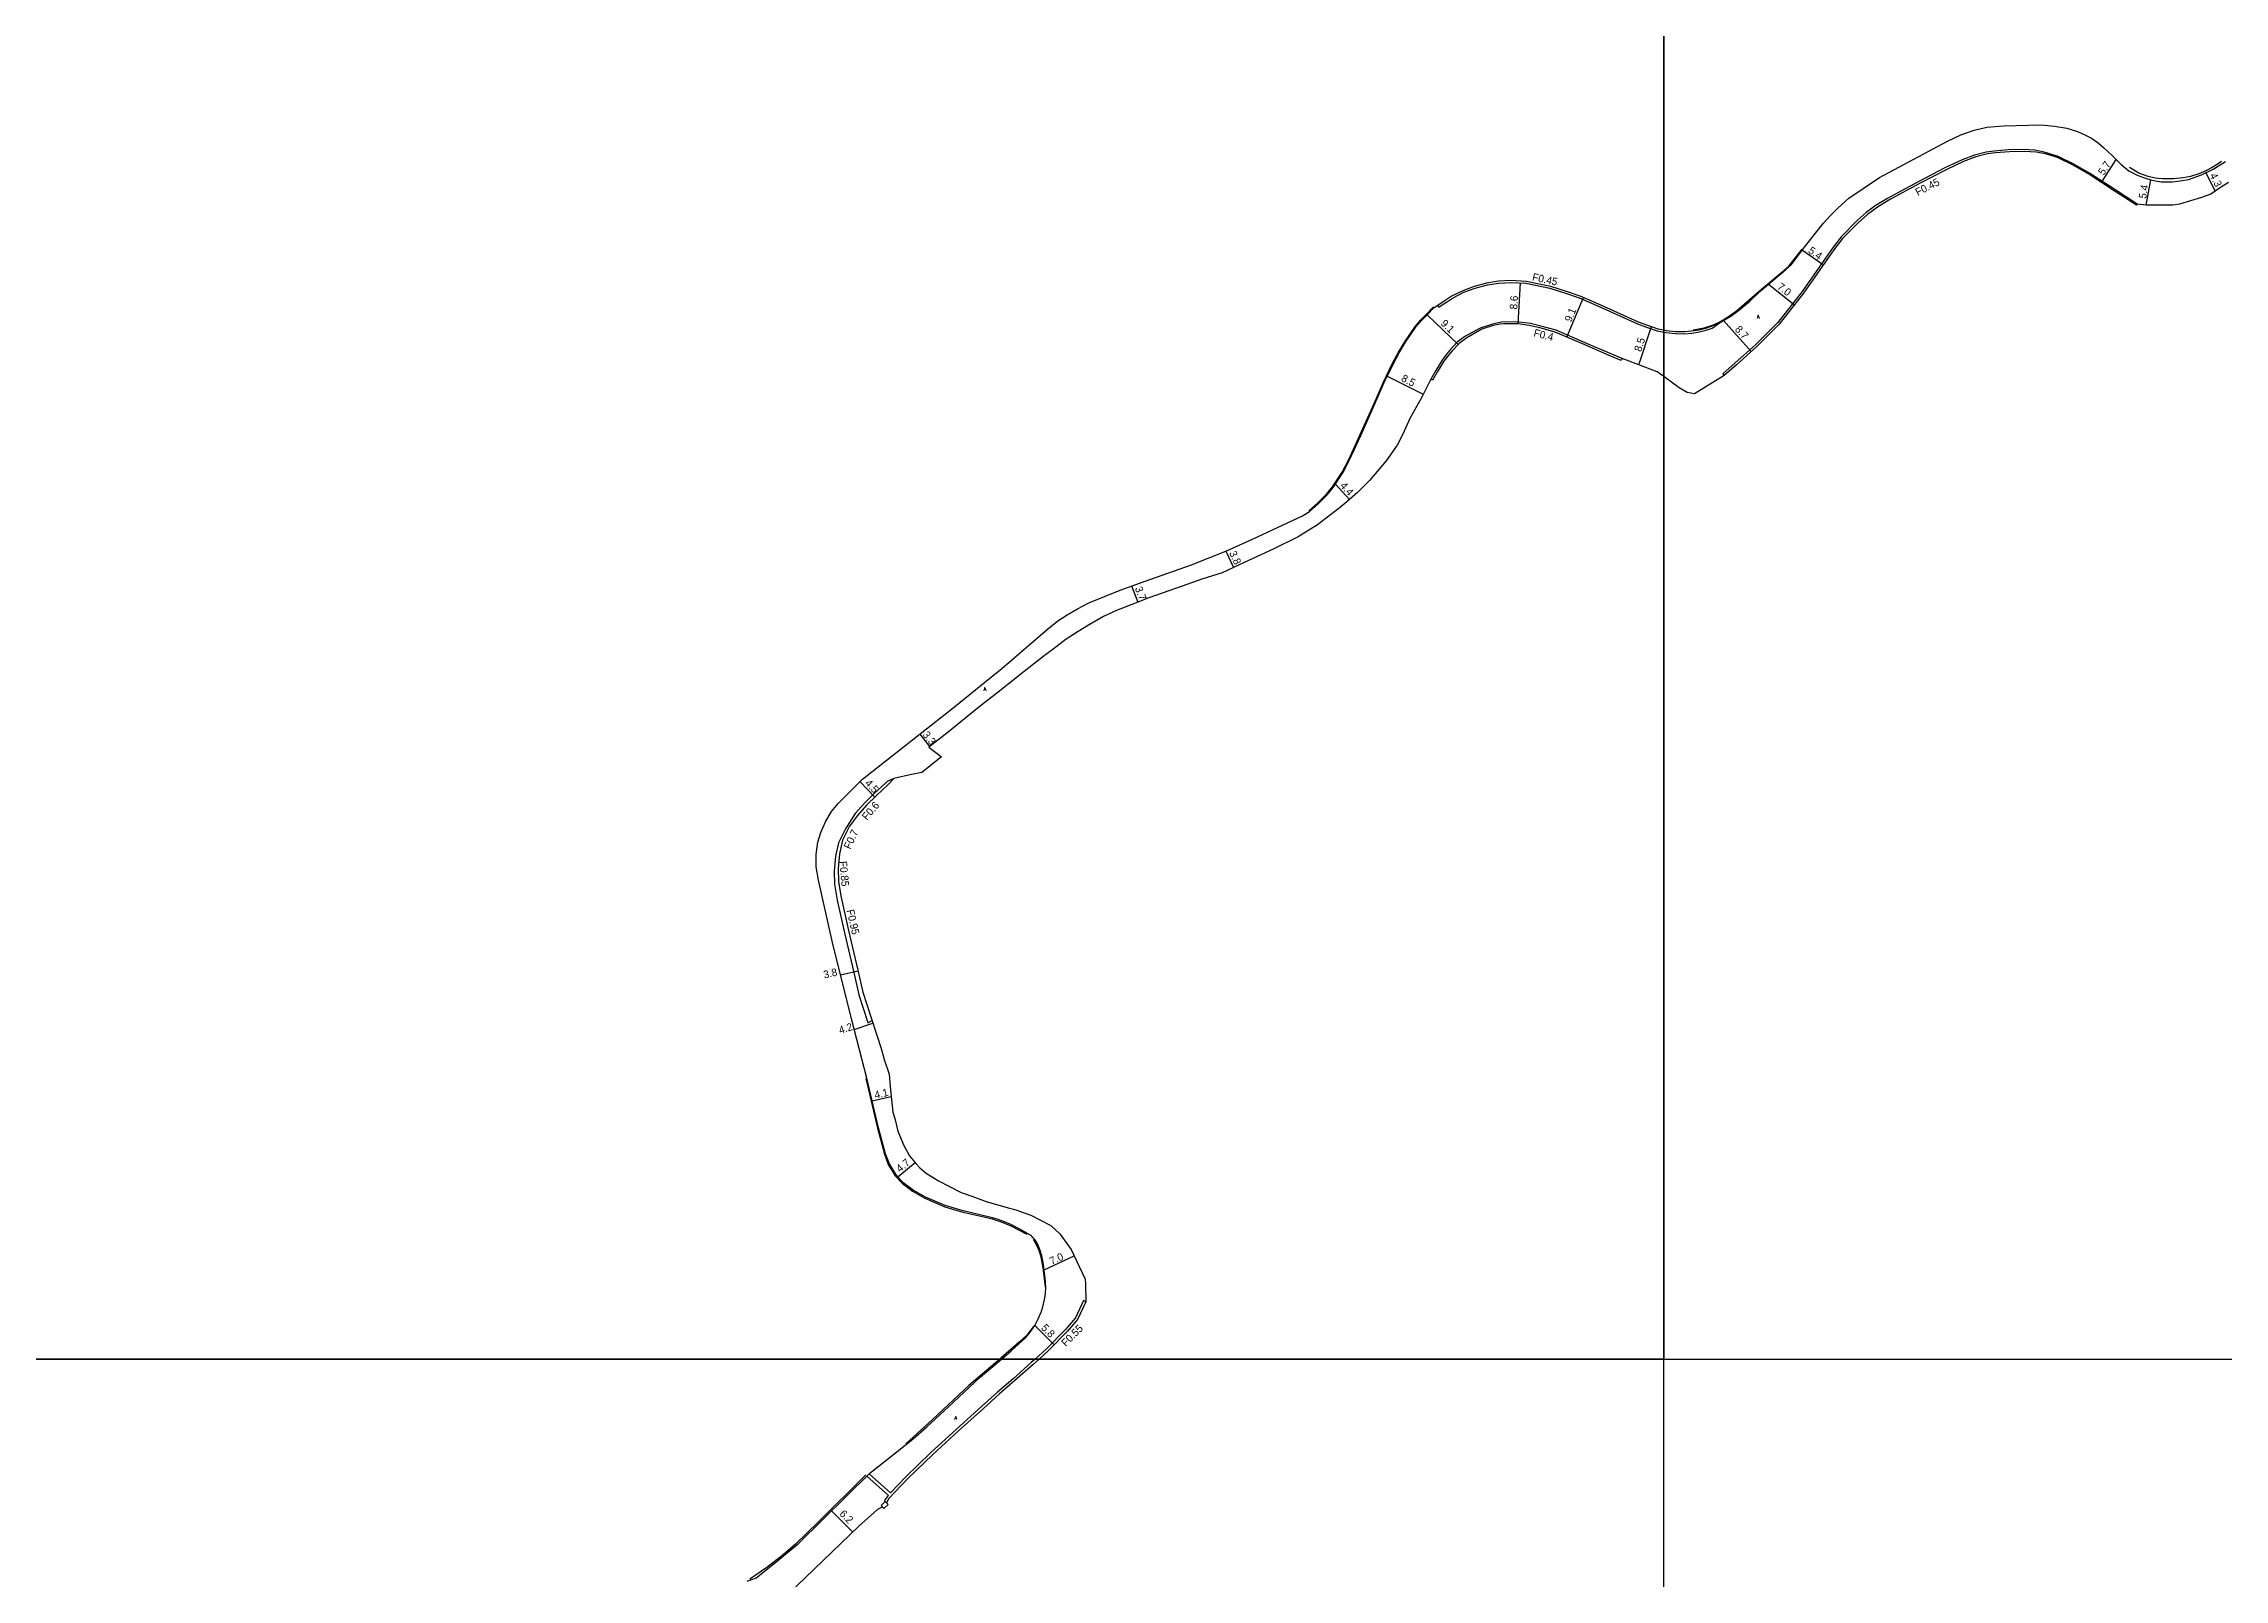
# Model space of a CAD drawing. Header units: metres. Extents: x 800 to 2400, y -90000 to -88800.
# Drawn here: x 1259 to 1718, y -89446.4 to -89123.2 of the extents above; entities that cross this region are included whole.
import ezdxf

# ---------------------------------------------------------------- set-up
doc = ezdxf.new("R2010")
doc.units = ezdxf.units.M
doc.header["$LTSCALE"] = 2.5
for name, color, linetype in [('側溝・桝', 7, 'Continuous'), ('図郭', 7, 'Continuous'), ('幅員', 7, 'Continuous'), ('歩道・分離帯・安全施設', 7, 'Continuous'), ('舗装', 7, 'Continuous'), ('道路', 7, 'Continuous')]:
    doc.layers.add(name, color=color, linetype=linetype)
doc.styles.get("Standard").update_dxf_attribs({"font": ''})
doc.styles.add('YOKO_DECO', font='txt.shx', dxfattribs={"bigfont": 'extfont.shx'})
doc.styles.get('Standard').set_extended_font_data('@MS PGothic')

msp = doc.modelspace()

# ---------------------------------------------------------------- linework, layer by layer
at = {"layer": '側溝・桝'}
for points in [[(1699.64, -89156.98), (1695.16, -89154.05), (1689.59, -89150.46), (1686.31, -89148.55), (1682.97, -89146.95), (1682.56, -89146.8), (1680.05, -89146.03), (1678.07, -89145.61), (1675.6, -89145.49), (1672.48, -89145.55), (1669.51, -89145.8), (1667.82, -89146.02), (1665.37, -89146.65), (1662.81, -89147.62), (1659.17, -89149.34), (1653.7, -89152.17), (1649.92, -89154.21), (1647.06, -89155.76), (1644.73, -89157.21), (1642.62, -89158.75), (1640.61, -89160.49), (1637.35, -89163.81), (1635.51, -89166.2), (1629.13, -89175.35), (1624.01, -89181.88), (1619.32, -89186.54), (1615.01, -89190.38), (1612.39, -89192.66), (1612.67, -89193.04)], [(1552.38, -89178.27), (1552.63, -89178.64), (1553.12, -89178.31), (1554.25, -89177.57), (1555.5, -89176.75), (1557.93, -89175.52), (1560.32, -89174.62), (1562.86, -89173.95), (1565.25, -89173.57), (1567.77, -89173.43), (1570.96, -89173.61), (1576.01, -89174.65), (1579.34, -89175.73), (1582.19, -89176.7), (1586.38, -89178.5), (1594.43, -89182.15), (1596.39, -89182.88), (1598.6, -89183.61), (1600, -89183.9)], [(1591.26, -89189.43), (1588.73, -89188.41), (1583.45, -89186.14), (1577.34, -89183.49), (1574.12, -89182.63), (1571.92, -89182.11), (1569.59, -89181.79), (1566.46, -89181.74), (1565.82, -89181.82), (1564.32, -89182.14), (1564.03, -89182.23), (1563.71, -89182.3), (1561.34, -89183.04), (1558.15, -89184.84), (1556.53, -89186.04), (1555.04, -89187.6), (1554.34, -89188.48), (1553.32, -89189.78), (1552, -89191.95), (1550.97, -89193.76)], [(1600, -89183.9), (1600.41, -89183.99), (1602.44, -89184.21), (1604.46, -89184.22), (1605.92, -89184.1), (1607.54, -89183.82), (1608.94, -89183.47), (1610.17, -89183.07), (1611.92, -89181.83)], [(1437.95, -89277.8), (1436.51, -89278.43), (1436.23, -89278.74), (1433.83, -89280.99), (1431.75, -89283), (1429.82, -89285.18), (1427.79, -89288.42), (1426.3, -89291.35), (1425.66, -89294.18), (1425.35, -89297.32), (1425.44, -89300.08), (1426.02, -89303.42), (1427.54, -89310.34), (1429.53, -89318.66), (1430.59, -89323.32), (1432.39, -89328.95), (1432.49, -89329.23), (1433.36, -89328.78)], [(1478.35, -89387.93), (1477.87, -89387.71), (1476.21, -89391.31), (1474.08, -89393.76), (1470, -89397.9), (1467.69, -89400)]]:
    msp.add_lwpolyline(points, dxfattribs=at)
for points in [[(1467.69, -89400, 0), (1466.88, -89400.74, 0), (1463.03, -89404.13, 0), (1459.77, -89406.97, 0), (1456.37, -89410, 0), (1451.12, -89414.75, 0), (1445.68, -89419.76, 0), (1440.46, -89424.76, 0), (1437.26, -89428.15, 0)], [(1436.13, -89429.99, 0), (1435.96, -89429.84, 0), (1436.8, -89428.69, 0), (1432.23, -89424.66, 0)], [(1432.73, -89424.16, 0), (1437.26, -89428.15, 0)]]:
    msp.add_polyline3d(points, dxfattribs=at)
msp.add_polyline3d([(1436.13, -89429.99, 0), (1436.75, -89430.62, 0), (1435.87, -89431.48, 0), (1435.25, -89430.85, 0)], close=True, dxfattribs=at)
at = {"layer": '図郭'}
for points in [[(800, -89400), (1600, -89400), (1600, -88800), (800, -88800)], [(1600, -89400), (2400, -89400), (2400, -88800), (1600, -88800)], [(800, -90000), (1600, -90000), (1600, -89400), (800, -89400)]]:
    msp.add_lwpolyline(points, close=True, dxfattribs=at)
at = {"layer": '幅員'}
for points in [[(1692.1, -89152.39), (1695.19, -89147.56)], [(1701.54, -89157.15), (1702.5, -89151.88)], [(1716.03, -89154.24), (1714.16, -89150.34)], [(1629.16, -89166.67), (1633.58, -89169.75)], [(1569.36, -89182.17), (1569.86, -89173.55)], [(1579.56, -89184.93), (1583.13, -89176.61)], [(1622.02, -89173.79), (1627.53, -89178.12)], [(1550.16, -89180.23), (1556.71, -89186.49)], [(1612.59, -89181.44), (1618.41, -89187.98)], [(1594.76, -89190.77), (1597.4, -89182.74)], [(1541.81, -89193.15), (1549.36, -89196.96)], [(1530.9, -89215.88), (1533.87, -89219.13)], [(1507.83, -89229.99), (1509.44, -89233.4)], [(1487.99, -89237.3), (1489.33, -89240.71)], [(1443.43, -89268.5), (1445.46, -89271.13)], [(1430.83, -89278.54), (1433.93, -89281.75)], [(1426.74, -89319.17), (1430.42, -89318.33)], [(1429.6, -89330.64), (1433.54, -89329.33)], [(1437.38, -89344.82), (1433.41, -89345.74)], [(1438.76, -89361.62), (1442.43, -89358.67)], [(1469.58, -89381.25), (1475.91, -89378.31)], [(1467.59, -89392.95), (1471.69, -89396.99)], [(1424.82, -89431.94), (1429.29, -89436.42)]]:
    msp.add_lwpolyline(points, dxfattribs=at)
at = {"layer": '歩道・分離帯・安全施設'}
for points in [[(1717.37, -89148.01), (1716.67, -89148.46), (1715.42, -89149.25), (1714.08, -89149.95), (1712.58, -89150.6), (1710.83, -89151.12), (1709.28, -89151.45), (1707.37, -89151.63), (1704.94, -89151.64), (1703.45, -89151.52), (1701.96, -89151.17), (1700, -89150.42), (1698.05, -89149.24)], [(1606.16, -89183.4), (1608.49, -89182.98), (1610.43, -89182.37), (1611.82, -89181.72), (1613.43, -89180.78), (1615.3, -89179.43), (1620.12, -89175.24), (1624.86, -89171.31), (1626.32, -89170.03), (1629.09, -89166.41)], [(1525.31, -89221.5), (1527.13, -89219.91), (1528.98, -89218.01), (1530.28, -89216.46), (1532.28, -89213.4), (1533.7, -89210.69), (1536.04, -89205.59), (1539.01, -89198.94), (1540.9, -89194.57), (1542.83, -89190.55), (1544.13, -89188.13), (1545.46, -89185.93), (1547.72, -89182.61), (1548.8, -89181.36), (1550.02, -89180.09), (1551.55, -89178.59)], [(1432.05, -89340.97), (1434.47, -89351.39), (1435.98, -89356.9), (1436.77, -89359.05), (1438.22, -89361.41), (1439.69, -89363.01), (1441.86, -89364.69), (1444.47, -89366.17), (1448.65, -89367.94), (1452.43, -89369.08), (1456.9, -89370.1), (1458.62, -89370.49), (1460.5, -89371.14), (1462.57, -89371.96), (1465.95, -89373.75)], [(1467.27, -89374.78), (1467.96, -89376.02), (1468.45, -89377.11), (1468.87, -89378.49), (1469.32, -89380.77), (1469.52, -89382.39), (1469.78, -89384.9)], [(1467.37, -89393.17), (1465.92, -89394.95), (1464.33, -89396.46), (1460.43, -89399.82), (1460.22, -89400)]]:
    msp.add_lwpolyline(points, dxfattribs=at)
for points in [[(1460.22, -89400, 178.54), (1453.75, -89405.57, 178.24), (1446.07, -89412.72, 177.95), (1440.45, -89417.87, 177.76)], [(1432.02, -89424.39, 177.32), (1422.02, -89434.33, 176.75), (1417.25, -89438.97, 176.54), (1414.66, -89441.22, 176.39), (1411.19, -89443.88, 176.17), (1407.65, -89446.33, 175.91)]]:
    msp.add_polyline3d(points, dxfattribs=at)
at = {"layer": '道路'}
for points in [[(1600, -89183.44), (1600.49, -89183.54), (1602.47, -89183.76), (1604.44, -89183.77), (1605.86, -89183.65), (1607.45, -89183.38), (1608.82, -89183.04), (1610.01, -89182.65), (1611.92, -89181.83), (1614.12, -89180.56), (1615.73, -89179.33), (1618.01, -89177.42), (1620.19, -89175.32), (1625.67, -89170.75), (1626.87, -89169.65), (1629.64, -89166.04), (1630.7, -89164.66), (1631.92, -89163.1), (1633.59, -89160.96), (1634.98, -89159.44), (1636.69, -89157.71), (1638.96, -89155.73), (1641.93, -89153.7), (1645.37, -89151.37), (1659.71, -89143.69), (1662.55, -89142.41), (1665.32, -89141.42), (1668.01, -89140.79), (1671.5, -89140.47), (1679.39, -89140.3), (1682.22, -89140.52), (1684.82, -89140.99), (1687.04, -89141.71), (1688.6, -89142.36), (1690.02, -89143.11), (1691.39, -89144.05), (1692.56, -89145.03), (1694.37, -89146.76), (1696.28, -89148.63), (1697.91, -89149.95), (1699.66, -89150.84), (1701.2, -89151.45), (1702.69, -89151.92), (1704.67, -89152.28), (1707.09, -89152.29), (1708.65, -89152.07), (1710.43, -89151.75), (1713.2, -89150.8), (1715.63, -89149.63), (1718.19, -89148)], [(1718.84, -89152.39), (1717.14, -89153.45), (1715.13, -89154.88), (1713.2, -89155.57), (1708.53, -89156.95), (1707.15, -89157.18), (1704.24, -89157.21), (1701.54, -89157.15), (1699.64, -89156.98), (1699.51, -89157.2), (1695.02, -89154.27), (1689.46, -89150.68), (1686.17, -89148.77), (1682.84, -89147.17), (1680.32, -89146.41), (1678.34, -89145.99), (1675.88, -89145.86), (1672.75, -89145.92), (1669.79, -89146.17), (1668.1, -89146.39), (1665.64, -89147.02), (1663.08, -89148), (1659.44, -89149.72), (1653.98, -89152.55), (1650.19, -89154.59), (1647.33, -89156.13), (1645.01, -89157.58), (1642.89, -89159.13), (1640.89, -89160.87), (1637.63, -89164.19), (1635.79, -89166.57), (1629.41, -89175.73), (1624.28, -89182.25), (1619.6, -89186.91), (1615.29, -89190.76)], [(1460.59, -89400), (1462.62, -89398.27), (1464.2, -89396.87), (1465.66, -89395.51), (1466.64, -89394.34), (1467.59, -89392.95), (1468.35, -89391.54), (1468.94, -89390.15), (1469.32, -89389.01), (1469.68, -89387.46), (1469.85, -89386.25), (1469.94, -89384.86), (1469.82, -89383), (1469.36, -89379.71), (1469.07, -89378.25), (1468.73, -89377.14), (1468.31, -89376.05), (1467.89, -89375.27), (1467.57, -89374.8), (1467.28, -89374.47), (1466.9, -89374.1), (1464.61, -89372.72), (1462.56, -89371.69), (1460.86, -89371), (1459.66, -89370.58), (1458.69, -89370.25), (1452.5, -89368.84), (1448.73, -89367.71), (1444.58, -89365.94), (1441.99, -89364.48), (1439.86, -89362.83), (1438.42, -89361.26), (1437, -89358.94), (1436.22, -89356.82), (1434.71, -89351.33), (1432.29, -89340.91), (1429.1, -89328.72), (1425.04, -89312.32), (1422.08, -89299.2), (1421.62, -89296.39), (1421.61, -89293.8), (1421.97, -89291.25), (1422.57, -89289.16), (1423.54, -89286.92), (1424.85, -89284.78), (1426.23, -89283.1), (1431.37, -89278), (1450.06, -89263.27), (1460.68, -89254.65), (1470.27, -89246.38), (1472.48, -89244.67), (1474.43, -89243.38), (1476.57, -89242.12), (1479, -89240.89), (1485.56, -89238.17), (1489.88, -89236.63), (1500.35, -89232.94), (1507.83, -89229.99), (1513.4, -89227.49), (1523.98, -89222.58), (1525.44, -89221.65), (1527.27, -89220.06), (1529.13, -89218.14), (1530.44, -89216.58), (1532.45, -89213.5), (1533.88, -89210.78), (1536.22, -89205.68), (1539.19, -89199.02), (1541.08, -89194.65), (1543.01, -89190.65), (1544.3, -89188.23), (1545.63, -89186.03), (1547.88, -89182.73), (1548.94, -89181.49), (1550.16, -89180.23), (1551.69, -89178.73), (1552.87, -89177.94), (1554.01, -89177.19), (1555.27, -89176.36), (1557.75, -89175.11), (1560.19, -89174.19), (1562.77, -89173.51), (1565.2, -89173.12), (1567.77, -89172.98), (1571.01, -89173.17), (1576.13, -89174.21), (1579.48, -89175.31), (1582.35, -89176.28), (1586.55, -89178.08), (1594.6, -89181.74), (1596.54, -89182.45), (1598.72, -89183.17), (1600, -89183.44)], [(1600, -89193.25), (1598.61, -89192.24), (1591.26, -89189.43), (1591.05, -89189.84), (1588.5, -89188.8), (1583.22, -89186.52), (1577.11, -89183.87), (1573.89, -89183.01), (1571.69, -89182.5), (1569.36, -89182.17), (1566.23, -89182.12), (1565.59, -89182.2), (1564.1, -89182.53), (1561.73, -89183.26), (1558.54, -89185.07), (1556.92, -89186.26), (1555.43, -89187.82), (1554.73, -89188.7), (1553.7, -89190), (1552.38, -89192.18), (1551.35, -89193.99), (1550.97, -89193.76), (1549.05, -89197.56), (1546.58, -89202.09), (1545.09, -89205.35), (1543.88, -89207.66), (1541.57, -89210.96), (1540.02, -89212.77), (1538.09, -89215.11), (1535.51, -89217.62), (1533.31, -89219.63), (1531.64, -89220.92), (1527.14, -89224.44), (1523.02, -89226.95), (1517.91, -89229.52), (1510.48, -89232.91), (1507.06, -89234.53), (1502.78, -89235.87), (1498.64, -89237.37), (1491.61, -89239.82), (1486.1, -89241.98), (1484.93, -89242.43), (1482.09, -89243.77), (1478.92, -89245.55), (1476.72, -89246.88), (1474.21, -89248.52), (1472.02, -89250.19), (1469.61, -89252.03), (1465.34, -89255.33), (1459.88, -89259.69), (1455.84, -89262.82), (1449.38, -89268.09), (1445.3, -89271.26), (1445.28, -89271.27)], [(1615.29, -89190.76), (1612.67, -89193.04), (1606.45, -89196.85), (1604.94, -89196.59), (1603.22, -89195.6), (1600, -89193.25)], [(1447.95, -89273.3), (1443.87, -89276.56)], [(1445.28, -89271.27), (1447.95, -89273.3)], [(1443.87, -89276.56), (1441.66, -89276.99), (1437.95, -89277.8), (1436.68, -89279.14), (1434.29, -89281.4), (1432.21, -89283.41), (1430.28, -89285.59), (1428.64, -89287.89), (1427.15, -89290.82), (1426.5, -89293.65), (1426.2, -89296.79), (1426.28, -89299.55), (1426.87, -89302.89), (1428.39, -89309.81), (1430.38, -89318.13), (1431.44, -89322.79), (1433.24, -89328.42), (1435.29, -89334.62), (1435.93, -89336.98), (1436.98, -89340.03), (1437.14, -89342.71), (1437.75, -89348.06), (1438.15, -89349.36), (1438.77, -89352.01), (1440.02, -89355.09), (1441.27, -89357.23), (1442.65, -89358.94), (1443.43, -89359.76), (1444.75, -89360.89), (1447.32, -89362.53), (1452.11, -89364.94), (1454.34, -89365.75), (1457.36, -89366.86), (1462.03, -89368.19), (1463.59, -89368.6), (1465.36, -89369.23), (1466.75, -89369.75), (1468.84, -89370.75), (1471.02, -89371.88), (1472.87, -89373.68), (1475.28, -89376.94), (1478.18, -89383.18), (1478.29, -89384.15), (1478.35, -89387.93), (1476.62, -89391.69), (1474.48, -89394.15), (1470.4, -89398.29), (1468.52, -89400)]]:
    msp.add_lwpolyline(points, dxfattribs=at)
for points in [[(1407.05, -89446.75, 175.06), (1408.25, -89446.3, 175.16), (1409, -89446.02, 175.19), (1413.11, -89442.77, 175.46), (1417.95, -89438.71, 175.74), (1432.9, -89423.99, 176.55), (1442.01, -89416.81, 176.83), (1444.87, -89414.26, 176.94), (1449.44, -89410.04, 177.12), (1456.09, -89403.82, 177.4), (1460.59, -89400, 177.65)], [(1468.52, -89400, 178.13), (1467.29, -89401.13, 178.01), (1463.43, -89404.52, 177.73), (1460.17, -89407.35, 177.56), (1456.78, -89410.39, 177.39), (1451.53, -89415.14, 177.25), (1446.09, -89420.15, 177), (1440.87, -89425.15, 176.84), (1436.91, -89429.34, 176.56), (1436.37, -89430.23, 176.45), (1436.75, -89430.62, 176.45), (1435.87, -89431.48, 176.45), (1435.51, -89431.11, 176.45), (1435.37, -89431.22, 176.46), (1434.51, -89431.67, 176.44), (1430.59, -89435.15, 176.25), (1419.27, -89446.02, 175.61), (1414.5, -89450.61, 175.44)]]:
    msp.add_polyline3d(points, dxfattribs=at)

# ---------------------------------------------------------------- texts
at = {"layer": '側溝・桝'}
for s, rotation, p in [('F0.45', 27, (1653.45, -89155.27)), ('F0.45', 348, (1572.2, -89173.02)), ('F0.4', 346, (1572.49, -89184.76)), ('F0.6', 49, (1432.27, -89286.74)), ('F0.7', 64.9369, (1428.77, -89292.85)), ('F0.85', 275.2392, (1426.47, -89295.27)), ('F0.95', 283, (1427.98, -89305.59)), ('F0.55', 45, (1474.13, -89397.5))]:
    msp.add_text(s, height=1.6, rotation=rotation, dxfattribs=at).set_placement(p)
at = {"layer": '幅員'}
for s, rotation, p in [('5.7', 57, (1692.61, -89151.01)), ('5.4', 80, (1701.5, -89155.91)), ('4.3', 296, (1714.85, -89150.89)), ('5.4', 325, (1630.24, -89167.09)), ('8.6', 87, (1569.16, -89179.16)), ('7.0', 322, (1623.73, -89174.63)), ('9.1', 316, (1552.92, -89182.23)), ('9.1', 67, (1580.49, -89181.9)), ('8.5', 72, (1595.22, -89188.15)), ('8.7', 312, (1614.85, -89183.41)), ('8.5', 333, (1544.58, -89194.12)), ('4.4', 312, (1531.75, -89216.3)), ('3.8', 295, (1508.46, -89230.37)), ('3.7', 291, (1488.64, -89237.78)), ('3.3', 308, (1443.9, -89268.67)), ('4.5', 314, (1431.74, -89278.96)), ('3.8', 13, (1423.32, -89319.93)), ('4.2', 18, (1426.66, -89331.62)), ('4.1', 13, (1434.05, -89345.24)), ('4.7', 39, (1439.24, -89360.79)), ('7.0', 25, (1471.19, -89380.23)), ('5.8', 315, (1468.82, -89393.58)), ('6.2', 315, (1426.38, -89432.7))]:
    msp.add_text(s, height=1.6, rotation=rotation, dxfattribs=at).set_placement(p)
at = {"layer": '舗装', "style": 'YOKO_DECO'}
for p in [(1619.6, -89181.03, 179.87), (1456.83, -89259.35, 182.73), (1450.68, -89412.75, 177.19)]:
    msp.add_text('A', height=0.75, dxfattribs=at).set_placement(p)

doc.saveas('drawing.dxf')
